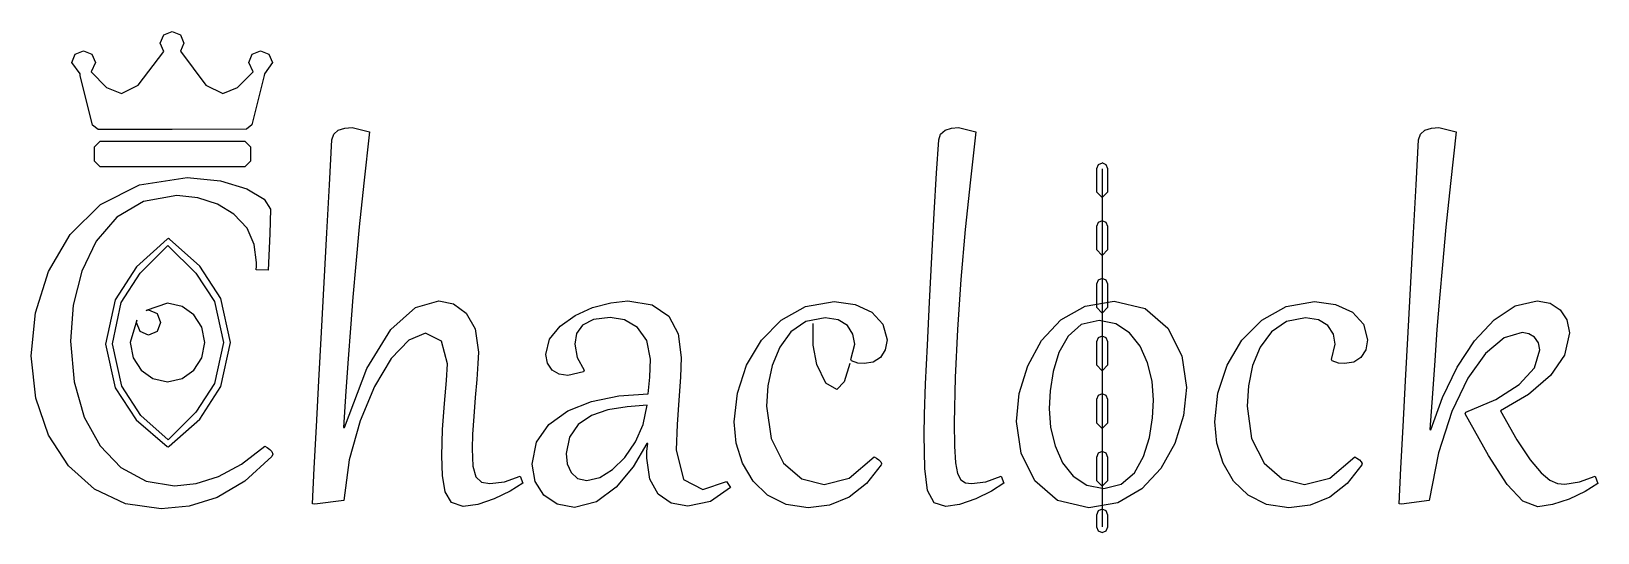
# Model space of a CAD drawing. Extents: x 39.9 to 82.5, y 181.6 to 195.2.
import ezdxf

# ---------------------------------------------------------------- set-up
doc = ezdxf.new("R2010")
doc.units = 0

msp = doc.modelspace()

# ---------------------------------------------------------------- linework, layer by layer
at = {"layer": 'Layer 1'}
for p, q in [((43.418681, 194.923409), (43.512823, 195.150335)), ((43.512823, 195.150335), (43.739749, 195.244477)), ((43.739749, 195.244477), (43.966675, 195.150335)), ((43.966675, 195.150335), (44.060817, 194.923409)), ((41.107357, 194.620318), (41.334283, 194.71446)), ((41.334283, 194.71446), (41.561209, 194.620318)), ((42.820739, 193.779509), (43.51282, 194.696521)), ((43.51282, 194.696521), (43.418681, 194.923409)), ((44.060817, 194.923409), (43.971631, 194.701943)), ((43.971631, 194.701943), (43.972222, 194.70123)), ((43.972222, 194.70123), (44.659288, 193.78169)), ((45.918287, 194.620318), (46.145213, 194.71446)), ((46.145213, 194.71446), (46.37214, 194.620318)), ((41.013215, 194.393392), (41.107357, 194.620318)), ((41.237983, 194.087144), (41.013215, 194.393392)), ((41.655351, 194.393392), (41.538136, 194.145548)), ((41.561209, 194.620318), (41.655351, 194.393392)), ((45.824145, 194.393392), (45.918287, 194.620318)), ((45.944092, 194.143489), (45.824145, 194.393392)), ((46.466281, 194.393392), (46.251726, 194.090874)), ((46.37214, 194.620318), (46.466281, 194.393392)), ((41.241999, 194.040482), (41.237983, 194.087144)), ((41.578356, 192.689952), (41.241999, 194.040482)), ((41.538136, 194.145548), (41.959256, 193.721248)), ((45.520322, 193.719719), (45.944092, 194.143489)), ((46.247664, 194.045561), (45.911307, 192.700131)), ((46.2517, 194.091), (46.247664, 194.045561)), ((46.251726, 194.090874), (46.2517, 194.091)), ((41.959256, 193.721248), (42.364475, 193.552519)), ((42.364475, 193.552519), (42.820739, 193.779509)), ((44.659288, 193.78169), (45.116632, 193.552498)), ((45.116632, 193.552498), (45.520322, 193.719719)), ((41.7267, 192.574), (41.578356, 192.689952)), ((43.744843, 192.57413), (41.7267, 192.574)), ((43.745618, 192.57413), (43.744843, 192.57413)), ((45.763758, 192.584322), (43.745618, 192.57413)), ((45.911307, 192.700131), (45.763758, 192.584322)), ((48.137312, 192.45056), (48.260524, 192.55511)), ((48.260524, 192.55511), (48.436007, 192.61481)), ((48.436007, 192.61481), (48.637626, 192.63351)), ((48.637626, 192.63351), (49.108071, 192.51403)), ((64.640261, 192.45061), (64.763473, 192.55516)), ((64.763473, 192.55516), (64.935223, 192.61486)), ((64.935223, 192.61486), (65.129375, 192.63356)), ((65.129375, 192.63356), (65.59982, 192.51408)), ((77.689447, 192.45053), (77.812658, 192.55508)), ((77.812658, 192.55508), (77.988142, 192.61478)), ((77.988142, 192.61478), (78.189761, 192.63348)), ((78.189761, 192.63348), (78.660206, 192.514)), ((41.7709, 192.248), (41.61801, 192.09511)), ((45.725596, 192.24797), (41.7709, 192.248)), ((45.878486, 192.09508), (45.725596, 192.24797)), ((48.021572, 191.07656), (48.085042, 192.29748)), ((48.085042, 192.29748), (48.137312, 192.45056)), ((49.108071, 192.51403), (48.95499, 191.1139)), ((64.531981, 191.39398), (64.587991, 192.29753)), ((64.587991, 192.29753), (64.640261, 192.45061)), ((65.5998, 192.514), (65.450452, 191.21095)), ((65.59982, 192.51408), (65.5998, 192.514)), ((77.573707, 191.07653), (77.637177, 192.29745)), ((77.637177, 192.29745), (77.689447, 192.45053)), ((78.660206, 192.514), (78.507125, 191.11014)), ((41.61801, 192.09511), (41.618, 191.728)), ((41.618, 191.728), (41.77089, 191.57511)), ((45.7256, 191.575), (45.87849, 191.72789)), ((45.87849, 191.72789), (45.878486, 192.09508)), ((41.77089, 191.57511), (45.7256, 191.575)), ((42.850321, 191.07706), (44.149651, 191.27495)), ((44.149651, 191.27495), (44.1497, 191.275)), ((44.1497, 191.275), (45.053253, 191.1854)), ((64.468511, 190.30374), (64.531981, 191.39398)), ((68.87895, 191.50779), (68.8789, 190.881)), ((68.924193, 191.61937), (68.87895, 191.50779)), ((69.0352, 191.666), (68.924193, 191.61937)), ((69.0351, 191.509), (69.0351, 181.777)), ((69.146157, 191.61958), (69.03515, 191.66621)), ((69.03515, 191.66621), (69.0352, 191.666)), ((69.1914, 191.508), (69.146157, 191.61958)), ((69.1914, 190.881), (69.1914, 191.508)), ((41.789951, 190.53568), (42.850321, 191.07706)), ((45.053253, 191.1854), (45.773855, 190.96511)), ((45.773855, 190.96511), (46.248034, 190.68509)), ((47.950632, 189.76977), (48.021572, 191.07656)), ((48.95499, 191.1139), (48.831778, 189.93405)), ((65.450452, 191.21095), (65.312306, 189.86308)), ((68.8789, 190.881), (69.03515, 190.72475)), ((69.03515, 190.72475), (69.1914, 190.881)), ((77.502767, 189.76974), (77.573707, 191.07653)), ((78.507125, 191.11014), (78.383913, 189.92282)), ((40.964805, 189.72547), (41.789951, 190.53568)), ((42.962314, 190.62159), (42.234244, 190.19222)), ((43.873334, 190.77841), (42.962314, 190.62159)), ((44.444589, 190.71871), (43.873334, 190.77841)), ((44.97104, 190.55069), (44.444589, 190.71871)), ((45.422816, 190.2744), (44.97104, 190.55069)), ((46.248034, 190.68509), (46.419784, 190.41253)), ((46.419784, 190.41253), (46.401114, 189.7442)), ((42.234244, 190.19222), (41.67419, 189.54256)), ((45.781251, 189.8973), (45.422816, 190.2744)), ((64.401301, 189.10896), (64.468511, 190.30374)), ((68.924193, 190.05101), (68.87895, 189.93943)), ((69.0352, 190.09764), (68.924193, 190.05101)), ((69.03515, 190.09721), (69.0352, 190.09764)), ((69.146157, 190.05058), (69.03515, 190.09721)), ((69.1914, 189.939), (69.146157, 190.05058)), ((40.378615, 188.7211), (40.964805, 189.72547)), ((45.975403, 189.44925), (45.781251, 189.8973)), ((46.401114, 189.7442), (46.352574, 188.75103)), ((47.879692, 188.42191), (47.950632, 189.76977)), ((48.831778, 189.93405), (48.734698, 188.92222)), ((65.312306, 189.86308), (65.192828, 188.49655)), ((68.87895, 189.93943), (68.8789, 189.312)), ((69.1914, 189.312), (69.1914, 189.939)), ((77.431827, 188.42188), (77.502767, 189.76974)), ((78.383913, 189.92282), (78.286833, 188.89979)), ((41.67419, 189.54256), (41.282153, 188.72861)), ((46.035143, 188.96014), (45.975403, 189.44925)), ((68.8789, 189.312), (69.03515, 189.15575)), ((69.03515, 189.15575), (69.1914, 189.312)), ((40.027648, 187.59353), (40.378615, 188.7211)), ((41.282153, 188.72861), (41.050664, 187.80266)), ((46.027743, 188.76223), (46.031443, 188.85933)), ((46.352574, 188.75103), (46.027743, 188.76223)), ((46.031443, 188.85933), (46.035143, 188.96014)), ((48.734698, 188.92222), (48.656288, 188.01867)), ((64.337831, 187.88431), (64.401301, 189.10896)), ((78.286833, 188.89979), (78.204693, 187.98877)), ((47.805022, 187.06658), (47.879692, 188.42191)), ((65.192828, 188.49655), (65.095748, 187.14122)), ((68.87895, 188.37107), (68.8789, 187.744)), ((68.924193, 188.48265), (68.87895, 188.37107)), ((69.0352, 188.52928), (68.924193, 188.48265)), ((69.03515, 188.52921), (69.0352, 188.52928)), ((69.146157, 188.48258), (69.03515, 188.52921)), ((69.1914, 188.371), (69.146157, 188.48258)), ((69.1914, 187.744), (69.1914, 188.371)), ((77.357157, 187.06655), (77.431827, 188.42188)), ((48.656288, 188.01867), (48.592818, 187.17859)), ((50.358852, 187.73451), (50.99358, 187.91746)), ((50.99358, 187.91746), (51.396818, 187.83536)), ((55.175383, 187.7348), (55.66823, 187.86921)), ((55.66823, 187.86921), (56.131208, 187.91771)), ((56.131208, 187.91771), (56.799538, 187.81317)), ((60.969986, 187.76441), (61.74286, 187.89882)), ((61.74286, 187.89882), (62.314115, 187.82412)), ((64.281831, 186.71193), (64.337831, 187.88431)), ((68.568048, 187.7763), (69.355857, 187.91445)), ((69.355857, 187.91445), (70.199671, 187.71283)), ((74.037987, 187.76441), (74.810861, 187.89882)), ((74.810861, 187.89882), (75.382115, 187.82412)), ((78.204693, 187.98877), (78.137483, 187.13749)), ((80.265684, 187.77941), (80.863074, 187.91756)), ((80.863074, 187.91756), (81.214041, 187.85406)), ((39.911904, 186.42488), (40.027648, 187.59353)), ((41.050664, 187.80266), (40.975994, 186.8207)), ((49.690521, 187.14085), (50.358852, 187.73451)), ((51.396818, 187.83536), (51.740318, 187.58894)), ((51.740318, 187.58894), (51.983008, 187.15583)), ((54.290498, 187.23448), (54.69747, 187.52198)), ((54.69747, 187.52198), (55.175383, 187.7348)), ((55.649557, 187.46977), (55.201514, 187.41377)), ((56.045329, 187.40257), (55.649557, 187.46977)), ((56.799538, 187.81317), (57.251315, 187.507)), ((57.251315, 187.507), (57.505206, 187.02536)), ((60.305389, 187.39851), (60.969986, 187.76441)), ((61.500167, 187.462), (60.97745, 187.35746)), ((61.851134, 187.4023), (61.500167, 187.462)), ((62.314115, 187.82412), (62.769625, 187.6113)), ((62.769625, 187.6113), (63.072054, 187.28273)), ((67.910918, 187.3992), (68.568048, 187.7763)), ((68.8789, 187.744), (69.03515, 187.58775)), ((69.03515, 187.58775), (69.1914, 187.744)), ((70.199671, 187.71283), (70.819464, 187.17891)), ((73.37339, 187.39851), (74.037987, 187.76441)), ((74.568168, 187.462), (74.045451, 187.35746)), ((74.919135, 187.4023), (74.568168, 187.462)), ((75.382115, 187.82412), (75.837626, 187.6113)), ((75.837626, 187.6113), (76.140055, 187.28273)), ((79.694429, 187.40604), (80.265684, 187.77941)), ((81.214041, 187.85406), (81.490334, 187.67857)), ((81.490334, 187.67857), (81.673285, 187.40601)), ((47.734082, 185.74485), (47.805022, 187.06658)), ((48.592818, 187.17859), (48.533078, 186.34224)), ((49.033392, 186.07675), (49.690521, 187.14085)), ((50.635154, 187.03646), (50.179644, 186.85351)), ((51.068262, 186.82737), (50.635154, 187.03646)), ((51.983008, 187.15583), (52.072618, 186.5211)), ((54.006737, 186.87978), (54.290498, 187.23448)), ((54.738537, 187.0292), (54.689997, 186.74544)), ((54.902819, 187.26069), (54.738537, 187.0292)), ((55.201514, 187.41377), (54.902819, 187.26069)), ((56.400029, 187.19722), (56.045329, 187.40257)), ((56.65392, 186.84252), (56.400029, 187.19722)), ((57.505206, 187.02536), (57.587346, 186.38316)), ((59.767737, 186.84965), (60.305389, 187.39851)), ((60.566744, 187.07743), (60.264315, 186.66299)), ((60.97745, 187.35746), (60.566744, 187.07743)), ((62.105025, 187.24549), (61.851134, 187.4023)), ((62.254373, 187.01773), (62.105025, 187.24549)), ((62.306643, 186.74517), (62.254373, 187.01773)), ((63.072054, 187.28273), (63.184065, 186.85709)), ((65.095748, 187.14122), (65.032278, 185.83443)), ((67.388201, 186.83914), (67.910918, 187.3992)), ((68.467243, 187.27225), (68.108809, 186.96236)), ((68.948889, 187.388), (68.467243, 187.27225)), ((69.4044, 187.2984), (68.948889, 187.388)), ((69.777769, 187.05197), (69.4044, 187.2984)), ((70.065263, 186.68607), (69.777769, 187.05197)), ((70.819464, 187.17891), (71.196566, 186.42844)), ((72.835738, 186.84965), (73.37339, 187.39851)), ((73.634745, 187.07743), (73.332316, 186.66299)), ((74.045451, 187.35746), (73.634745, 187.07743)), ((75.173026, 187.24549), (74.919135, 187.4023)), ((75.322373, 187.01773), (75.173026, 187.24549)), ((75.374643, 186.74517), (75.322373, 187.01773)), ((76.140055, 187.28273), (76.252066, 186.85709)), ((77.286217, 185.74482), (77.357157, 187.06655)), ((78.137483, 187.13749), (78.077743, 186.29367)), ((79.164245, 186.83479), (79.694429, 187.40604)), ((80.452381, 187.05883), (79.963268, 186.91322)), ((80.639066, 187.02523), (80.452381, 187.05883)), ((80.792147, 186.92813), (80.639066, 187.02523)), ((81.740495, 187.04758), (81.606082, 186.44646)), ((81.673285, 187.40601), (81.740495, 187.04758)), ((40.975994, 186.8207), (41.073074, 185.71552)), ((50.179644, 186.85351), (49.701731, 186.34946)), ((51.228811, 186.20758), (51.068262, 186.82737)), ((53.902194, 186.46534), (54.006737, 186.87978)), ((54.689997, 186.74544), (54.753467, 186.38327)), ((56.751, 186.331), (56.65392, 186.84252)), ((59.364499, 186.17012), (59.767737, 186.84965)), ((60.264315, 186.66299), (60.058962, 186.15894)), ((62.2021, 186.327), (62.306643, 186.74517)), ((63.135525, 186.58453), (63.004846, 186.38291)), ((63.184065, 186.85709), (63.135525, 186.58453)), ((64.233291, 185.66649), (64.281831, 186.71193)), ((67.011099, 186.15588), (67.388201, 186.83914)), ((68.108809, 186.96236), (67.858651, 186.51805)), ((68.87895, 186.80271), (68.8789, 186.176)), ((68.924193, 186.91429), (68.87895, 186.80271)), ((69.0352, 186.96092), (68.924193, 186.91429)), ((69.146157, 186.91458), (69.03515, 186.96121)), ((69.03515, 186.96121), (69.0352, 186.96092)), ((69.1914, 186.803), (69.146157, 186.91458)), ((69.1914, 186.176), (69.1914, 186.803)), ((70.270616, 186.2343), (70.065263, 186.68607)), ((72.432499, 186.17012), (72.835738, 186.84965)), ((73.332316, 186.66299), (73.126963, 186.15894)), ((75.2701, 186.327), (75.374643, 186.74517)), ((76.203526, 186.58453), (76.072846, 186.38291)), ((76.252066, 186.85709), (76.203526, 186.58453)), ((78.690066, 186.11419), (79.164245, 186.83479)), ((79.963268, 186.91322), (79.462953, 186.49131)), ((80.792146, 186.09925), (80.93776, 186.58837)), ((80.89669, 186.77878), (80.792147, 186.92813)), ((80.93776, 186.58837), (80.89669, 186.77878)), ((40.031382, 185.27491), (39.911904, 186.42488)), ((48.533078, 186.34224), (48.469608, 185.46109)), ((49.701731, 186.34946), (49.246221, 185.59525)), ((51.202671, 185.75207), (51.228811, 186.20758)), ((52.057688, 186.21494), (52.027818, 185.78556)), ((52.072618, 186.5211), (52.057688, 186.21494)), ((53.946994, 186.22265), (53.902194, 186.46534)), ((54.07394, 186.0397), (53.946994, 186.22265)), ((54.753467, 186.38327), (54.947619, 186.03231)), ((56.732308, 185.84539), (56.750978, 186.33077)), ((56.750978, 186.33077), (56.751, 186.331)), ((57.587346, 186.38316), (57.564946, 185.84178)), ((59.114341, 185.41218), (59.364499, 186.17012)), ((60.058962, 186.15894), (59.943218, 185.60636)), ((62.217037, 186.28577), (62.2021, 186.327)), ((62.388787, 186.22977), (62.217037, 186.28577)), ((62.560536, 186.21487), (62.388787, 186.22977)), ((62.80696, 186.25597), (62.560536, 186.21487)), ((63.004846, 186.38291), (62.80696, 186.25597)), ((66.77961, 185.40541), (67.011099, 186.15588)), ((67.858651, 186.51805), (67.701836, 186.0028)), ((68.8789, 186.176), (69.03515, 186.01975)), ((69.03515, 186.01975), (69.1914, 186.176)), ((70.390094, 185.73398), (70.270616, 186.2343)), ((71.196566, 186.42844), (71.327246, 185.56595)), ((72.182342, 185.41218), (72.432499, 186.17012)), ((73.126963, 186.15894), (73.011219, 185.60636)), ((75.285038, 186.28577), (75.2701, 186.327)), ((75.456787, 186.22977), (75.285038, 186.28577)), ((75.628537, 186.21487), (75.456787, 186.22977)), ((75.874961, 186.25597), (75.628537, 186.21487)), ((76.072846, 186.38291), (75.874961, 186.25597)), ((78.077743, 186.29367), (78.014273, 185.40506)), ((79.462953, 186.49131), (78.981307, 185.81551)), ((81.606082, 186.44646), (81.225245, 185.8864)), ((47.666872, 184.50153), (47.734082, 185.74485)), ((48.4248, 184.475), (49.033392, 186.07675)), ((51.150401, 185.13228), (51.202671, 185.75207)), ((52.027818, 185.78556), (51.983018, 185.28898)), ((54.264358, 185.92396), (54.07394, 186.0397)), ((54.503314, 185.88666), (54.264358, 185.92396)), ((54.932689, 185.99121), (54.503314, 185.88666)), ((54.947619, 186.03231), (54.932689, 185.99121)), ((56.691238, 185.38988), (56.732308, 185.84539)), ((57.564946, 185.84178), (57.520146, 185.22199)), ((65.032278, 185.83443), (65.009878, 184.60231)), ((67.701836, 186.0028), (67.615966, 185.47261)), ((70.431164, 185.21873), (70.390094, 185.73398)), ((77.219007, 184.5015), (77.286217, 185.74482)), ((78.286827, 185.29278), (78.690066, 186.11419)), ((78.981307, 185.81551), (78.544465, 184.90823)), ((80.377706, 185.64374), (80.792146, 186.09925)), ((81.225245, 185.8864), (80.631588, 185.37489)), ((41.073074, 185.71552), (41.349367, 184.7597)), ((48.469608, 185.46109), (48.402398, 184.47913)), ((49.246221, 185.59525), (48.85045, 184.65436)), ((55.149224, 185.1845), (55.892228, 185.33758)), ((55.892228, 185.33758), (56.691238, 185.38988)), ((59.028461, 184.62811), (59.114341, 185.41218)), ((59.943218, 185.60636), (59.905878, 185.0575)), ((64.203421, 184.82641), (64.233291, 185.66649)), ((66.7012, 184.64), (66.77961, 185.40541)), ((67.615966, 185.47261), (67.593566, 184.9947)), ((68.924193, 185.34593), (68.87895, 185.23435)), ((69.0352, 185.39256), (68.924193, 185.34593)), ((69.03515, 185.39221), (69.0352, 185.39256)), ((69.146157, 185.34558), (69.03515, 185.39221)), ((69.1914, 185.234), (69.146157, 185.34558)), ((71.327246, 185.56595), (71.248836, 184.80055)), ((72.096462, 184.62811), (72.182342, 185.41218)), ((73.011219, 185.60636), (72.973879, 185.0575)), ((78.014273, 185.40506), (77.947063, 184.41936)), ((79.742979, 185.23677), (80.377706, 185.64374)), ((80.631588, 185.37489), (79.866182, 184.93058)), ((40.378615, 184.27054), (40.031382, 185.27491)), ((51.098131, 184.42288), (51.150401, 185.13228)), ((51.983018, 185.28898), (51.941948, 184.77373)), ((53.984312, 184.56097), (54.499561, 184.92687)), ((54.499561, 184.92687), (55.149224, 185.1845)), ((55.593553, 184.95702), (55.141776, 184.80021)), ((56.112536, 185.04292), (55.593553, 184.95702)), ((56.661389, 185.08022), (56.112536, 185.04292)), ((56.549378, 184.56123), (56.661389, 185.08022)), ((57.520146, 185.22199), (57.471606, 184.55739)), ((59.905878, 185.0575), (60.02909, 184.18009)), ((67.593552, 184.9947), (67.630892, 184.47945)), ((67.593566, 184.9947), (67.593552, 184.9947)), ((68.87895, 185.23435), (68.8789, 184.607)), ((69.1914, 184.607), (69.1914, 185.234)), ((70.405024, 184.73709), (70.431164, 185.21873)), ((72.973879, 185.0575), (73.09709, 184.18009)), ((77.969463, 184.41536), (78.286827, 185.29278)), ((78.544465, 184.90823), (78.182297, 183.79185)), ((78.910357, 184.85214), (78.9253, 184.897)), ((78.9253, 184.897), (79.742979, 185.23677)), ((79.866182, 184.93058), (80.314225, 184.14277)), ((41.349367, 184.7597), (41.782475, 183.97562)), ((47.607132, 183.37022), (47.666872, 184.50153)), ((48.402398, 184.47913), (48.4248, 184.475)), ((48.85045, 184.65436), (48.559222, 183.59773)), ((51.941948, 184.77373), (51.908348, 184.29209)), ((53.64828, 184.07933), (53.984312, 184.56097)), ((54.779608, 184.55752), (54.544386, 184.21775)), ((55.141776, 184.80021), (54.779608, 184.55752)), ((56.340291, 184.08332), (56.549378, 184.56123)), ((57.471606, 184.55739), (57.452936, 183.87412)), ((59.084471, 184.04939), (59.028461, 184.62811)), ((64.192221, 184.27383), (64.203421, 184.82641)), ((65.009878, 184.60231), (65.017378, 183.96759)), ((66.828146, 183.77752), (66.7012, 184.64)), ((66.7012, 184.64), (66.7012, 184.64)), ((67.630892, 184.47945), (67.754104, 183.9754)), ((68.8789, 184.607), (69.03515, 184.45075)), ((69.03515, 184.45075), (69.1914, 184.607)), ((70.322884, 184.2069), (70.405024, 184.73709)), ((71.248836, 184.80055), (71.013614, 184.04634)), ((72.152472, 184.04939), (72.096462, 184.62811)), ((77.159267, 183.37019), (77.219007, 184.5015)), ((79.545084, 183.71336), (78.910357, 184.85214)), ((40.920001, 183.4342), (40.378615, 184.27054)), ((51.075731, 183.70601), (51.098131, 184.42288)), ((51.908348, 184.29209), (51.897148, 183.90005)), ((53.528802, 183.48194), (53.64828, 184.07933)), ((54.544386, 184.21775), (54.458506, 183.76598)), ((56.052797, 183.66141), (56.340291, 184.08332)), ((56.6539, 184.042), (56.280531, 183.40727)), ((56.65016, 183.83675), (56.6763, 184.0421)), ((56.6763, 184.0421), (56.6539, 184.042)), ((59.256221, 183.50427), (59.084471, 184.04939)), ((60.02909, 184.18009), (60.368856, 183.50802)), ((64.207161, 183.36654), (64.192221, 184.27383)), ((70.162335, 183.69165), (70.322884, 184.2069)), ((71.013614, 184.04634), (70.632777, 183.36308)), ((72.324221, 183.50427), (72.152472, 184.04939)), ((73.09709, 184.18009), (73.436856, 183.50802)), ((77.947063, 184.41936), (77.969463, 184.41536)), ((80.314225, 184.14277), (80.676393, 183.59392)), ((41.782475, 183.97562), (42.349996, 183.3857)), ((45.628177, 183.48274), (46.259171, 183.97185)), ((46.453331, 183.69185), (45.71406, 183.01605)), ((46.259171, 183.97185), (46.326381, 183.93455)), ((46.326381, 183.93455), (46.401051, 183.88225)), ((46.401051, 183.88225), (46.457061, 183.82255)), ((46.483201, 183.75535), (46.453331, 183.69185)), ((46.457061, 183.82255), (46.483201, 183.75535)), ((48.559222, 183.59773), (48.413608, 182.49256)), ((51.090671, 183.16836), (51.075731, 183.70601)), ((51.897148, 183.90005), (51.919548, 183.42587)), ((54.458506, 183.76598), (54.45851, 183.76596)), ((54.45851, 183.76596), (54.48838, 183.48593)), ((55.720498, 183.33285), (56.052797, 183.66141)), ((56.64646, 183.64259), (56.65016, 183.83675)), ((56.7286, 183.07134), (56.64646, 183.64259)), ((57.452936, 183.87412), (57.650822, 183.06391)), ((62.157294, 183.10105), (62.836825, 183.67604)), ((62.836825, 183.67604), (62.892835, 183.64244)), ((62.892835, 183.64244), (62.960045, 183.59764)), ((62.960045, 183.59764), (63.012315, 183.54534)), ((65.017378, 183.96759), (65.047248, 183.51954)), ((67.205248, 183.02331), (66.828146, 183.77752)), ((67.754104, 183.9754), (67.955723, 183.51989)), ((68.87895, 183.666), (68.8789, 183.039)), ((68.924196, 183.777573), (68.87895, 183.666)), ((69.0352, 183.8242), (68.924196, 183.777573)), ((69.146154, 183.777573), (69.03515, 183.8242)), ((69.03515, 183.8242), (69.0352, 183.8242)), ((69.1914, 183.666), (69.146154, 183.777573)), ((69.1914, 183.039), (69.1914, 183.666)), ((69.912178, 183.24734), (70.162335, 183.69165)), ((75.225294, 183.10105), (75.904826, 183.67604)), ((75.904826, 183.67604), (75.960836, 183.64244)), ((75.960836, 183.64244), (76.028046, 183.59764)), ((76.028046, 183.59764), (76.080316, 183.54534)), ((78.182297, 183.79185), (77.924672, 182.49253)), ((80.049133, 182.92929), (79.545084, 183.71336)), ((41.629402, 182.8032), (40.920001, 183.4342)), ((42.349996, 183.3857), (43.033262, 183.0198)), ((45.004651, 183.1467), (45.628177, 183.48274)), ((47.558592, 182.39946), (47.607132, 183.37022)), ((51.919548, 183.42587), (52.001688, 183.13464)), ((53.610942, 183.01149), (53.528802, 183.48194)), ((54.48838, 183.48593), (54.58919, 183.25444)), ((54.58919, 183.25444), (54.764673, 183.09389)), ((55.369531, 183.11629), (55.720498, 183.33285)), ((56.280531, 183.40727), (55.817553, 182.85095)), ((59.539981, 183.02262), (59.256221, 183.50427)), ((60.368856, 183.50802), (60.865436, 183.07865)), ((63.023515, 183.46324), (62.624944, 182.95079)), ((63.012315, 183.54534), (63.034715, 183.49684)), ((63.031015, 183.47814), (63.023515, 183.46324)), ((63.034715, 183.49684), (63.031015, 183.47814)), ((64.285571, 182.76542), (64.207161, 183.36654)), ((65.047248, 183.51954), (65.103248, 183.22458)), ((65.103248, 183.22458), (65.192858, 183.05283)), ((67.955723, 183.51989), (68.243218, 183.15399)), ((69.553743, 182.93371), (69.912178, 183.24734)), ((70.632777, 183.36308), (70.113794, 182.80676)), ((72.607982, 183.02262), (72.324221, 183.50427)), ((73.436856, 183.50802), (73.933437, 183.07865)), ((76.091516, 183.46324), (75.692945, 182.95079)), ((76.080316, 183.54534), (76.102716, 183.49684)), ((76.099016, 183.47814), (76.091516, 183.46324)), ((76.102716, 183.49684), (76.099016, 183.47814)), ((77.110727, 182.39943), (77.159267, 183.37019)), ((80.676393, 183.59392), (80.971354, 183.24295)), ((80.971354, 183.24295), (81.210311, 183.04506)), ((42.47695, 182.4037), (41.629402, 182.8032)), ((43.033262, 183.0198), (43.80987, 182.89285)), ((43.80987, 182.89285), (44.392326, 182.95255)), ((44.392326, 182.95255), (45.004651, 183.1467)), ((45.71406, 183.01605), (44.963588, 182.57548)), ((51.165341, 182.73151), (51.090671, 183.16836)), ((52.001688, 183.13464), (52.151036, 182.98903)), ((52.151036, 182.98903), (52.378791, 182.95173)), ((52.378791, 182.95173), (52.78203, 183.00403)), ((52.78203, 183.00403), (53.203937, 183.15711)), ((53.274877, 182.96296), (52.935111, 182.74267)), ((53.203937, 183.15711), (53.274877, 182.96296)), ((53.846164, 182.64185), (53.610942, 183.01149)), ((54.764673, 183.09389), (55.022298, 183.03789)), ((55.022298, 183.03789), (55.369531, 183.11629)), ((55.817553, 182.85095), (55.279902, 182.45891)), ((56.960089, 182.66063), (56.7286, 183.07134)), ((57.650822, 183.06391), (58.177272, 182.79509)), ((58.177272, 182.79509), (58.819467, 183.00791)), ((58.927744, 182.84736), (58.382625, 182.46652)), ((58.819467, 183.00791), (58.927744, 182.84736)), ((59.935752, 182.63805), (59.539981, 183.02262)), ((60.865436, 183.07865), (61.470294, 182.92557)), ((61.470294, 182.92557), (62.157294, 183.10105)), ((62.624944, 182.95079), (62.153565, 182.58582)), ((64.464788, 182.43312), (64.285571, 182.76542)), ((65.192858, 183.05283), (65.31607, 182.97073)), ((65.31607, 182.97073), (65.484086, 182.95203)), ((65.484086, 182.95203), (65.868656, 183.00433)), ((65.868656, 183.00433), (66.290563, 183.15741)), ((66.361503, 182.96326), (66.021737, 182.74297)), ((66.290563, 183.15741), (66.361503, 182.96326)), ((67.821308, 182.49313), (67.205248, 183.02331)), ((68.243218, 183.15399), (68.616587, 182.90757)), ((68.616587, 182.90757), (69.075831, 182.81797)), ((68.8789, 183.039), (69.03515, 182.88275)), ((69.03515, 182.88275), (69.1914, 183.039)), ((69.075831, 182.81797), (69.553743, 182.93371)), ((70.113794, 182.80676), (69.456664, 182.42965)), ((73.003753, 182.63805), (72.607982, 183.02262)), ((73.933437, 183.07865), (74.538295, 182.92557)), ((74.538295, 182.92557), (75.225294, 183.10105)), ((75.692945, 182.95079), (75.221566, 182.58582)), ((80.478507, 182.47378), (80.049133, 182.92929)), ((81.210311, 183.04506), (81.419397, 182.95546)), ((81.419397, 182.95546), (81.613549, 182.93676)), ((81.613549, 182.93676), (82.016788, 182.99646)), ((82.016788, 182.99646), (82.438695, 183.15327)), ((82.509635, 182.95912), (82.169869, 182.73883)), ((82.438695, 183.15327), (82.509635, 182.95912)), ((43.440242, 182.26182), (42.47695, 182.4037)), ((44.201915, 182.33652), (43.440242, 182.26182)), ((44.963588, 182.57548), (44.201915, 182.33652)), ((47.618332, 182.39546), (47.558592, 182.39946)), ((48.413608, 182.49256), (47.618332, 182.39546)), ((51.340825, 182.43655), (51.165341, 182.73151)), ((51.658189, 182.32827), (51.340825, 182.43655)), ((52.05396, 182.38797), (51.658189, 182.32827)), ((52.502003, 182.53732), (52.05396, 182.38797)), ((52.935111, 182.74267), (52.502003, 182.53732)), ((54.212066, 182.39543), (53.846164, 182.64185)), ((54.682511, 182.30583), (54.212066, 182.39543)), ((55.279902, 182.45891), (54.682511, 182.30583)), ((57.31479, 182.41794), (56.960089, 182.66063)), ((57.762833, 182.33584), (57.31479, 182.41794)), ((58.382625, 182.46652), (57.762833, 182.33584)), ((60.436067, 182.38789), (59.935752, 182.63805)), ((61.040925, 182.29459), (60.436067, 182.38789)), ((61.621514, 182.367397), (61.040925, 182.29459)), ((62.153565, 182.58582), (61.621514, 182.367397)), ((64.785885, 182.32857), (64.464788, 182.43312)), ((65.155521, 182.38827), (64.785885, 182.32857)), ((65.596096, 182.53762), (65.155521, 182.38827)), ((66.021737, 182.74297), (65.596096, 182.53762)), ((68.668855, 182.29151), (67.821308, 182.49313)), ((69.456664, 182.42965), (68.668855, 182.29151)), ((73.504068, 182.38789), (73.003753, 182.63805)), ((74.108926, 182.29459), (73.504068, 182.38789)), ((74.689515, 182.367397), (74.108926, 182.29459)), ((75.221566, 182.58582), (74.689515, 182.367397)), ((77.170467, 182.39543), (77.110727, 182.39943)), ((77.924672, 182.49253), (77.170467, 182.39543)), ((80.881746, 182.32443), (80.478507, 182.47378)), ((81.277517, 182.38413), (80.881746, 182.32443)), ((81.733027, 182.53348), (81.277517, 182.38413)), ((82.169869, 182.73883), (81.733027, 182.53348)), ((68.87895, 182.09764), (68.8789, 181.777)), ((68.924196, 182.209213), (68.87895, 182.09764)), ((69.0352, 182.25584), (68.924196, 182.209213)), ((69.146154, 182.209573), (69.03515, 182.2562)), ((69.03515, 182.2562), (69.0352, 182.25584)), ((69.1914, 182.098), (69.146154, 182.209573)), ((69.1914, 181.777), (69.1914, 182.098)), ((68.8789, 181.777), (68.924146, 181.665427)), ((68.924146, 181.665427), (69.03515, 181.6188)), ((69.03515, 181.6188), (69.146154, 181.665427)), ((69.146154, 181.665427), (69.1914, 181.777))]:
    msp.add_line(p, q, dxfattribs=at)
at = {"layer": 'Plast 1'}
for p, q in [((43.609566, 189.59366), (42.770392, 188.84116)), ((43.638997, 189.61316), (43.609566, 189.59366)), ((43.666697, 189.59486), (43.638997, 189.61316)), ((44.49604, 188.86433), (43.666697, 189.59486)), ((42.873276, 188.66778), (43.628633, 189.42315)), ((43.628633, 189.42315), (44.382853, 188.66778)), ((42.770392, 188.84116), (42.193031, 187.9471)), ((45.065891, 187.9853), (44.49604, 188.86433)), ((42.357102, 187.871605), (42.873276, 188.66778)), ((44.382853, 188.66778), (44.890784, 187.900355)), ((44.382853, 188.66778), (44.382853, 188.66778)), ((42.193031, 187.9471), (41.929489, 186.74555)), ((42.117906, 186.74729), (42.357102, 187.871605)), ((44.890784, 187.900355), (45.138213, 186.79006)), ((45.326544, 186.79069), (45.065891, 187.9853)), ((43.617055, 187.85351), (43.035655, 187.65642)), ((43.035655, 187.65642), (43.100355, 187.67292)), ((43.100355, 187.67292), (43.1004, 187.672)), ((43.1004, 187.672), (43.333016, 187.572283)), ((43.333016, 187.572283), (43.428668, 187.3287)), ((44.011886, 187.769716), (43.617055, 187.85351)), ((44.334493, 187.541202), (44.011886, 187.769716)), ((44.552096, 187.20227), (44.334493, 187.541202)), ((42.784822, 187.3981), (42.599305, 186.78722)), ((42.773282, 187.3287), (42.784822, 187.3981)), ((42.869437, 187.083894), (42.773282, 187.3287)), ((43.1004, 186.98251), (42.869437, 187.083894)), ((43.33302, 187.084299), (43.1004, 186.98251)), ((43.428668, 187.3287), (43.33302, 187.084299)), ((44.631915, 186.78722), (44.552096, 187.20227)), ((61.177801, 186.71892), (61.176415, 187.29969)), ((41.929489, 186.74555), (42.191882, 185.55442)), ((42.370897, 185.60311), (42.117906, 186.74729)), ((42.599305, 186.78722), (42.679169, 186.371422)), ((44.552015, 186.372156), (44.631915, 186.78722)), ((45.138213, 186.79006), (44.890784, 185.671966)), ((45.064162, 185.59319), (45.326544, 186.79069)), ((61.274655, 186.190994), (61.177801, 186.71892)), ((42.679169, 186.371422), (42.897088, 186.032569)), ((44.334276, 186.033221), (44.552015, 186.372156)), ((61.520167, 185.68074), (61.274655, 186.190994)), ((62.1744, 186.213), (62.017772, 185.718165)), ((42.897088, 186.032569), (43.220553, 185.804466)), ((43.220553, 185.804466), (43.617055, 185.72092)), ((43.617055, 185.72092), (44.011641, 185.804711)), ((44.011641, 185.804711), (44.334276, 186.033221)), ((42.191882, 185.55442), (42.767503, 184.6829)), ((42.886565, 184.80483), (42.370897, 185.60311)), ((44.890784, 185.671966), (44.382853, 184.89153)), ((44.49142, 184.70663), (45.064162, 185.59319)), ((61.81419, 185.506612), (61.520167, 185.68074)), ((62.017772, 185.718165), (61.81419, 185.506612)), ((44.382853, 184.89153), (43.630373, 184.1379)), ((42.767503, 184.6829), (43.603787, 183.96392)), ((43.630373, 184.1379), (42.886565, 184.80483)), ((43.659187, 183.96572), (44.49142, 184.70663)), ((43.603787, 183.96392), (43.631487, 183.94742)), ((43.631487, 183.94742), (43.659187, 183.96572))]:
    msp.add_line(p, q, dxfattribs=at)

doc.saveas('drawing.dxf')
